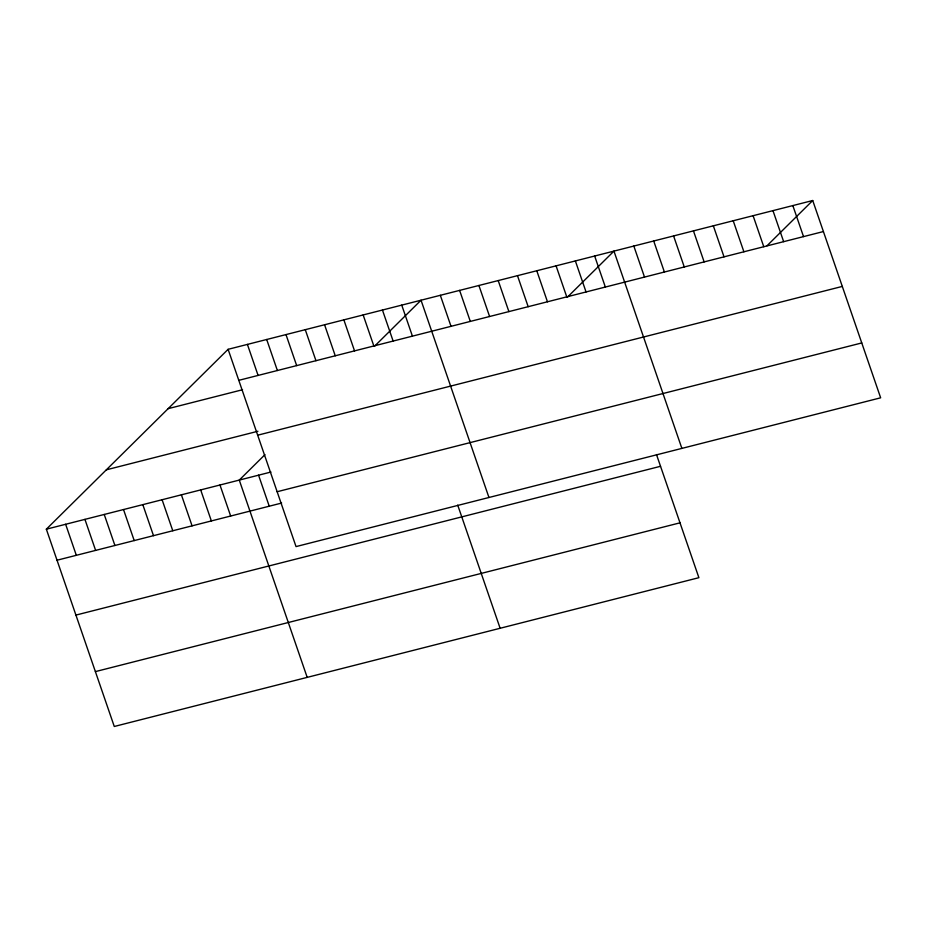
<?xml version="1.0" encoding="UTF-8"?>
<svg xmlns="http://www.w3.org/2000/svg" width="927" height="927" viewBox="0 0 927 927"><rect width="100%" height="100%" fill="white"/><g stroke="black" fill="none" stroke-linecap="round" stroke-linejoin="round"><path stroke-width="1.39" d="M656.49 454.543L698.888 577.683L114.276 726.478L46.35 529.19L228.112 349.317L812.724 200.522L880.65 397.81L296.037 546.594L228.112 349.317M264.971 454.647L239.27 480.093L307.196 677.382M374.381 346.385L421.032 300.209L488.958 497.498M567.301 297.277L613.952 251.113L681.878 448.401M767.023 245.748L812.724 200.522M238.795 380.337L823.408 231.553M168.135 408.668L242.538 389.734M106.327 469.827L257.915 431.252M257.683 435.203L842.295 286.42M46.35 529.19L270.962 472.028M277.15 491.727L861.762 342.944M57.034 560.221L281.646 503.048M75.921 615.088L660.534 466.293M95.388 671.611L680.001 522.828M792.84 205.585L803.524 236.605M772.967 210.638L783.651 241.669M753.095 215.701L763.767 246.721M733.211 220.753L743.894 251.785M713.338 225.817L724.022 256.849M693.454 230.881L704.138 261.901M673.581 235.933L684.265 266.964M653.709 240.997L664.392 272.017M633.825 246.049L644.508 277.08M594.659 256.026L605.343 287.046M575.366 260.927L586.049 291.959M556.073 265.84L566.756 296.872M536.779 270.754L547.463 301.773M517.486 275.667L528.17 306.686M498.205 280.568L508.888 311.599M478.911 285.481L489.595 316.513M459.618 290.394L470.302 321.414M440.325 295.296L451.009 326.327M401.739 305.122L412.422 336.153M457.718 505.122L500.128 628.274M382.445 310.035L393.129 341.055M363.152 314.937L373.836 345.968M343.859 319.85L354.543 350.881M324.566 324.763L335.25 355.783M305.273 329.676L315.956 360.696M285.991 334.577L296.675 365.609M266.698 339.491L277.382 370.522M247.405 344.404L258.088 375.423M258.563 475.18L269.247 506.212M219.977 485.006L230.661 516.026M200.684 489.908L211.368 520.939M181.391 494.821L192.074 525.852M162.098 499.734L172.781 530.754M142.816 504.647L153.5 535.667M123.523 509.549L134.206 540.58M104.23 514.462L114.913 545.493M84.936 519.375L95.62 550.395M65.643 524.276L76.327 555.308"/></g></svg>
